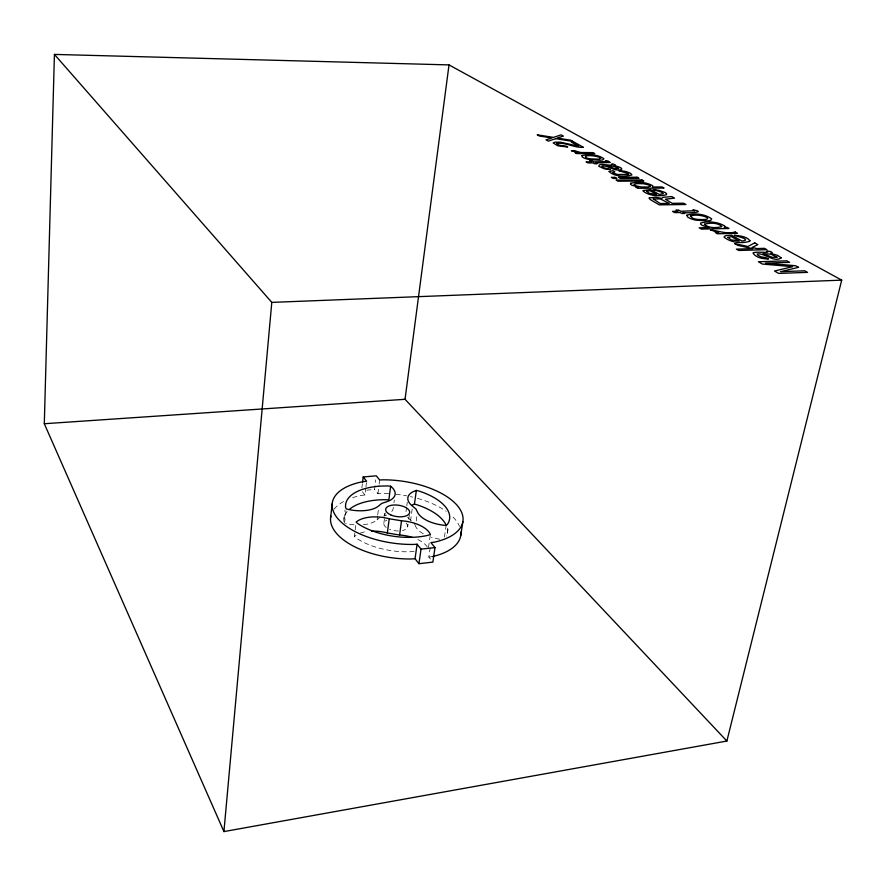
<?xml version="1.0" encoding="UTF-8"?>
<svg xmlns="http://www.w3.org/2000/svg" width="886" height="886" viewBox="0 0 886 886"><rect width="100%" height="100%" fill="white"/><g stroke="black" fill="none" stroke-linecap="round" stroke-linejoin="round"><path stroke-width="0.66" stroke-dasharray="4.43 3.32" d="M343.923 519.041L344.975 510.059M344.554 523.083L346.238 508.918M414.116 551.513A52.263 25.273 7.9 0 1 355.795 537.78L354.4 536.429L355.031 531.223M355.186 529.917L355.829 524.711M361.865 487.909L362.363 483.811M352.683 497.633A65.675 31.774 7.9 0 1 361.566 495.363L364.943 494.986L365.785 488.12M365.951 486.746L366.461 482.626M388.622 493.679A65.675 31.774 7.9 0 0 381.423 493.502L377.945 493.679L374.545 489.449L375.753 479.902M377.945 493.679L378.986 485.462M379.164 484.088L379.684 479.99M363.382 524.711A26.259 12.581 6.9 0 0 377.093 519.805L377.591 515.973M377.746 514.688L378.566 508.298M383.605 516.029L384.469 515.874L384.801 513.326M383.882 523.094L385.211 512.85M393.971 502.606L394.303 500.081M406.596 507.257L406.076 511.034A26.104 12.36 8.6 0 0 406.109 514.057M406.763 505.995L407.283 502.207M407.693 526.793L408.036 524.235M408.745 519.107L409.454 513.991M411.359 520.614L410.628 520.193L412.566 506.205M416.221 521.046L417.295 513.382M428.503 547.459L430.386 534.424M430.452 559.066L428.835 557.05L430.164 547.858M444.429 537.038L446.156 525.431M447.408 533.516L448.371 527.104M377.093 519.805L379.95 517.435M428.835 557.05L432.368 556.585M366.738 490.168L374.545 489.449M362.385 491.73L364.943 494.986M414.039 523.072L415.479 525.664M334.166 509.162A65.675 31.774 7.9 0 1 345.008 500.756M395.909 494.255A65.675 31.774 7.9 0 1 406.807 495.872M410.395 496.614A65.675 31.774 7.9 0 1 412.754 497.157M417.406 498.353A65.675 31.774 7.9 0 1 446.156 511.3M453.045 517.07A65.675 31.774 7.9 0 1 459.502 526.35M393.329 507.434A25.971 12.293 7.2 0 1 390.316 512.905M386.717 515.032A25.971 12.293 7.2 0 1 384.469 515.874M439.755 539.164A26.469 12.681 8.9 0 1 431.393 537.259M423.286 533.782A26.469 12.681 8.9 0 1 415.501 526.162M447.242 528.178A52.263 25.273 7.9 0 1 446.633 536.085M343.945 521.71A52.263 25.273 7.9 0 1 347.212 511.632M354.001 524.756A26.259 12.581 6.9 0 1 345.573 523.349M410.628 520.193A26.104 12.36 8.6 0 1 407.66 517.169M354.4 536.429A27.267 13.556 7.6 0 1 356.039 535.177M360.248 533.128A27.267 13.556 7.6 0 1 367.424 531.456M417.86 539.574A27.322 13.589 8.2 0 1 427.406 547.083M406.076 523.083A12.05 5.825 7.9 0 1 402.488 530.559M398.335 530.991A12.05 5.825 7.9 0 1 389.585 529.352M386.23 527.513A12.05 5.825 7.9 0 1 386.894 520.115"/><path stroke-width="1.33" d="M44.3 423.729L54.423 54.411L449.014 64.9L841.7 280.142L726.874 741.039L223.925 831.589L44.3 423.729L405.035 399.298L726.874 741.039M223.925 831.589L271.792 302.381L54.423 54.411M330.589 517.856L332.195 503.724M362.54 482.438L363.205 476.967L376.262 475.815L379.684 479.99L383.173 479.824A65.952 31.32 7.9 0 1 457.641 505.961A65.952 31.32 7.9 0 1 434.483 542.143L430.928 542.597L435.004 547.581L432.877 562.101L418.956 563.695L415.047 558.723L417.084 544.214L413.341 544.447A65.952 31.32 7.9 0 1 337.234 517.911A65.952 31.32 7.9 0 1 363.249 481.607L366.638 481.253L363.205 476.967M390.626 486.226A26.071 12.116 7.2 0 1 386.285 501.886L381.755 503.414L378.898 505.751A26.37 12.404 6.9 0 1 346.238 508.918L345.606 507.567A52.484 24.919 7.9 0 1 387.968 485.971L390.626 486.226L388.832 499.981L386.174 499.726A52.263 25.273 7.9 0 0 349.361 509.439M412.234 537.37A27.322 13.589 8.2 0 0 399.597 535.011L387.348 532.984L389.22 518.764A27.388 13.368 7.6 0 0 356.139 522.098L357.545 523.427A52.484 24.919 7.9 0 0 428.425 535.199L430.386 534.424A27.444 13.401 8.1 0 0 401.524 520.802L389.22 518.764M405.035 399.298L449.014 64.9M399.597 535.011L401.524 520.802M412.267 504.998A26.104 12.36 8.6 0 1 414.438 504.189L416.342 490.434L418.923 491.032A52.484 24.919 7.9 0 1 447.408 524.379L446.156 525.431A26.58 12.504 8.8 0 1 417.472 512.097L415.988 509.04L412.566 506.205A26.215 12.194 8.6 0 1 416.342 490.434M418.956 563.695L421.027 549.132L417.084 544.214M460.698 535.731L462.869 521.632M421.027 549.132L435.004 547.581M415.047 558.723L411.303 558.966A65.675 31.774 7.9 0 1 330.866 516.029M271.792 302.381L841.7 280.142M414.438 504.189L417.007 504.798A52.263 25.273 7.9 0 1 446.322 525.464M371.467 531.135A27.267 13.556 7.6 0 1 387.348 532.984M460.875 532.021A65.675 31.774 7.9 0 1 432.368 556.585M649.205 197.966L649.947 199.383L659.306 204.876L685.941 204.511L683.593 203.193L672.241 203.348L665.397 199.206L674.523 198.132L671.71 196.559L662.927 197.323L661.809 198.409L655.441 197.213L649.205 197.966M704.448 224.213C708.268 228.411 716.298 227.868 721.614 226.816L721.88 226.373C717.383 222.519 709.819 222.729 704.448 224.213M643.258 190.568L643.203 191.166C649.372 196.039 659.04 196.614 666.471 194.732L666.649 193.724L665.198 192.55L659.062 190.368L653.126 189.56L661.41 192.063L663.348 193.646L659.262 194.455L650.446 189.493L643.258 190.568M727.96 237.437L731.194 239.84L739.212 241.081L731.327 236.617L727.96 237.437M781.219 257.848C773.965 262.943 765.172 252.975 757.331 253.917L757.475 254.991L760.841 256.796L766.08 257.66L768.461 259.011C763.079 258.922 755.791 257.76 752.989 253.008C755.271 251.059 772.293 253.684 766.833 251.081L770.543 251.491L772.249 252.599L770.621 253.352L777.52 255.356L781.219 257.848M609.147 171.507C614.319 176.724 625.062 177.122 631.917 174.896L630.588 173.313L627.078 171.895A7.52 1.838 8.9 0 0 622.459 170.965L618.738 170.666L628.373 173.645A4.519 1.107 8.9 0 1 628.13 174.509L617.232 174.431L612.625 172.593L614.806 171.718L613.001 170.688L609.147 171.507M653.259 198.907L660.114 203.514L669.229 203.392L660.347 198.94L653.259 198.907M600.741 158.317L598.637 159.17L590.242 158.86A4.851 1.163 8.5 0 1 586.632 157.952C580.64 154.253 598.991 155.471 600.741 158.317M556.751 143.432L559.398 145.304L565.955 146.079L567.66 147.043L557.781 145.791L553.141 142.923L555.09 142.148L560.351 142.181L578.68 146.212L571.37 142.114L574.172 142.137L583.398 147.286C574.217 148.117 565.8 142.048 556.751 143.432M646.669 191.321L649.316 193.336L656.648 194.455L649.97 190.678L646.669 191.321M690.46 216.129L692.664 218.189A5.504 1.44 9.9 0 0 696.861 219.296C720.706 221.157 698.921 212.263 690.46 216.129M612.27 164.597C609.723 166.623 598.748 162.072 598.77 166.247L604.44 168.883L610.52 169.614L604.407 167.941L601.937 166.623L602.115 165.881C608.383 165.483 613.61 171.076 620.145 169.868C625.693 168.661 615.814 165.693 614.031 165.737C619.159 165.394 609.28 162.714 612.27 164.597M686.894 215.198L687.558 216.981L690.139 218.432A9.934 2.603 9.9 0 0 696.097 220.193L707.859 220.913L710.749 220.381L711.679 218.853C704.835 213.958 694.801 212.873 686.894 215.198M749.921 240.693L749.711 241.269C741.671 243.86 730.983 242.664 724.25 237.304L724.172 236.573L725.8 235.654L731.581 235.189L741.992 241.047C752.502 239.674 736.997 236.396 734.45 235.233C739.677 235.897 746.499 236.252 749.921 240.693M724.958 226.55L724.261 227.359L726.797 227.303L728.934 228.499L701.38 229.097L699.176 227.824L709.177 227.613L702.188 225.387L700.56 224.08L700.693 223.017C708.379 220.913 717.605 221.832 724.582 225.864L724.958 226.55M581.98 155.559L582.202 156.944L584.262 158.107A8.76 2.093 8.5 0 0 589.356 159.546L599.999 160.266L602.757 159.901L603.942 158.727C597.84 154.441 589.079 154.053 581.98 155.559M650.302 186.237L647.81 187.046L640.977 186.935L636.015 185.905L633.944 184.399L636.702 183.59L643.701 183.767L648.519 184.886L650.302 186.237M694.358 210.768L680.692 211.256L678.654 210.093L675.963 210.137L678 211.289L672.496 211.377L674.678 212.629L680.182 212.54L681.921 213.526L684.623 213.482L682.885 212.496C686.949 213.393 707.925 212.319 692.896 209.86L694.358 210.768M630.754 183.225L630.422 184.1L631.629 185.141L638.319 187.179L635.794 187.201L637.71 188.297L664.079 188.054L662.075 186.946L652.473 187.024L652.783 185.772C646.315 182.062 637.887 181.586 630.754 183.225M776.978 257.139L772.404 257.372L763.023 253.651L770.754 254.127L776.978 257.139M606.6 161.651L593.775 161.872L592.069 160.92L589.555 160.92L591.25 161.883L586.111 161.883L587.916 162.913L593.055 162.913L594.506 163.733L597.031 163.733L595.58 162.902L610.299 162.481L607.807 160.898L605.404 160.909L606.6 161.651M754.695 242.875L747.873 246.518L734.682 243.584L737.772 245.344L752.757 248.667L736.377 249.132L738.725 250.472L766.877 249.675L764.485 248.335L756.832 248.556L752.136 247.46L757.818 244.625L754.695 242.875M618.594 168.484L614.474 168.55L607.231 165.804L613.943 166.269L618.594 168.484M555.699 138.659L548.279 141.14L546.02 139.855L551.967 137.972L539.341 136.023L537.248 134.816L553.462 137.396L561.137 134.86L563.374 136.101L557.05 138.061L570.706 140.198L572.932 141.439L555.699 138.659M798.541 267.339L780.511 271.692L804.709 270.784L807.545 272.367L778.683 273.42L774.508 271.016L792.671 266.675L762.37 264.05L758.372 261.758L786.868 260.827L789.603 262.356L765.493 263.109L795.65 265.734L798.541 267.339M735.203 231.999C726.531 234.425 718.491 230.737 710.417 229.972L718.745 232.442L715.268 232.52L717.472 233.782L737.562 233.317L735.203 231.999M641.907 179.936L616.135 180.102L618.04 181.198L643.856 181.021L641.907 179.936M614.95 177.344L611.362 177.366L613.289 178.463L616.877 178.44L614.95 177.344M637.034 177.211L618.45 177.322L620.377 178.418L638.994 178.307L637.034 177.211M574.593 150.753L571.381 150.742L578.159 152.647L575.036 152.647L576.675 153.577L594.727 153.599L592.978 152.625L580.651 152.503L574.593 150.753M390.726 514.888A12.105 5.748 7.9 0 0 409.62 512.706A12.105 5.748 7.9 0 0 392.631 505.109A12.105 5.748 7.9 0 0 390.726 514.888"/></g></svg>
